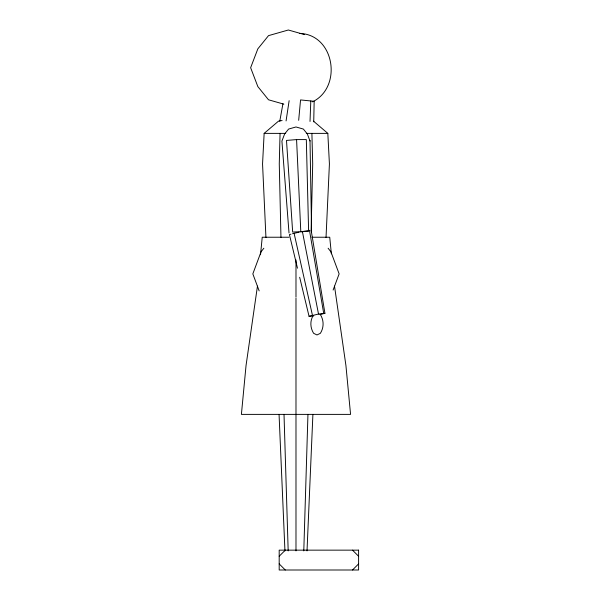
<?xml version="1.0" encoding="UTF-8"?>
<svg xmlns="http://www.w3.org/2000/svg" width="600" height="600" viewBox="0 0 600 600"><rect width="100%" height="100%" fill="white"/><g stroke="black" fill="none" stroke-linecap="round" stroke-linejoin="round"><path stroke-width="0.9" d="M313.733 121.823L314.16 101.295L300.548 99.938L298.673 120.315M311.108 231.12L312.697 163.928L311.903 133.38M280.065 133.38L279.27 163.928L280.965 237.577M303.788 550.898L307.942 414.713M326.025 237.577L329.415 163.928L327.825 133.38L313.5 121.163M310.02 121.448L310.8 100.965M307.02 550.898L312.892 414.713M282.112 120.525L278.475 121.163L264.142 133.38L262.553 163.928L265.942 237.577M260.52 254.752L262.23 237.233L288.915 237.233M257.46 286.103L246.045 365.513L241.403 414.382L350.565 414.382L345.923 365.513L334.507 286.103M286.072 120.922L289.14 100.665M279.772 121.23L282.923 103.785M333.112 290.055L339.135 273.885L330.892 251.752L328.118 248.228M281.933 141.023L284.618 133.995L288.6 129.067L295.987 126.968L303.368 129.067L307.35 133.995L310.035 141.023M313.252 315.382C309.817 320.925 310.215 327.847 313.62 333.315L316.987 334.957L320.362 333.315C324.007 327.585 324.007 320.34 320.362 314.61M263.85 248.228L261.075 251.752L252.833 273.885L259.17 290.903M279.188 556.252L285.293 550.148M352.493 570L358.597 563.895M312.465 101.873C342.683 87.285 334.778 34.53 299.647 33.398M290.978 234.157L289.425 234.608L297.487 268.2M292.53 233.708L299.062 232.192M299.67 277.275L309.053 316.32L318.51 314.04L324.93 313.282L311.183 230.445M324.93 313.282L319.8 314.632M300.72 231.84L309.465 230.317L323.678 313.192M313.748 315.84L309.053 316.32M296.58 139.59L286.493 140.43L292.665 232.05L308.618 231.375L306.322 139.59L296.58 139.59L300.78 231.375M264.142 133.38L285.683 133.38M306.285 133.38L327.825 133.38M311.933 237.233L329.737 237.233L331.358 253.83M304.567 34.605L288.345 30L268.522 35.633L257.835 48.855L250.635 67.718L257.835 86.573L268.522 99.795L283.845 104.153M352.493 550.148L358.597 556.252M279.188 563.895L285.293 570M294.082 233.265L312.45 315.337M302.385 231.487L318.51 314.04M281.962 141.615L289.02 233.002M279.075 414.713L284.947 550.898M284.025 414.713L288.18 550.898M310.005 140.422L311.58 232.042M295.987 259.92L295.987 297.15M295.987 298.245L295.987 414.382M295.987 414.713L295.987 550.898M358.597 550.148L279.188 550.148L279.188 570L358.597 570L358.597 550.148"/></g></svg>
